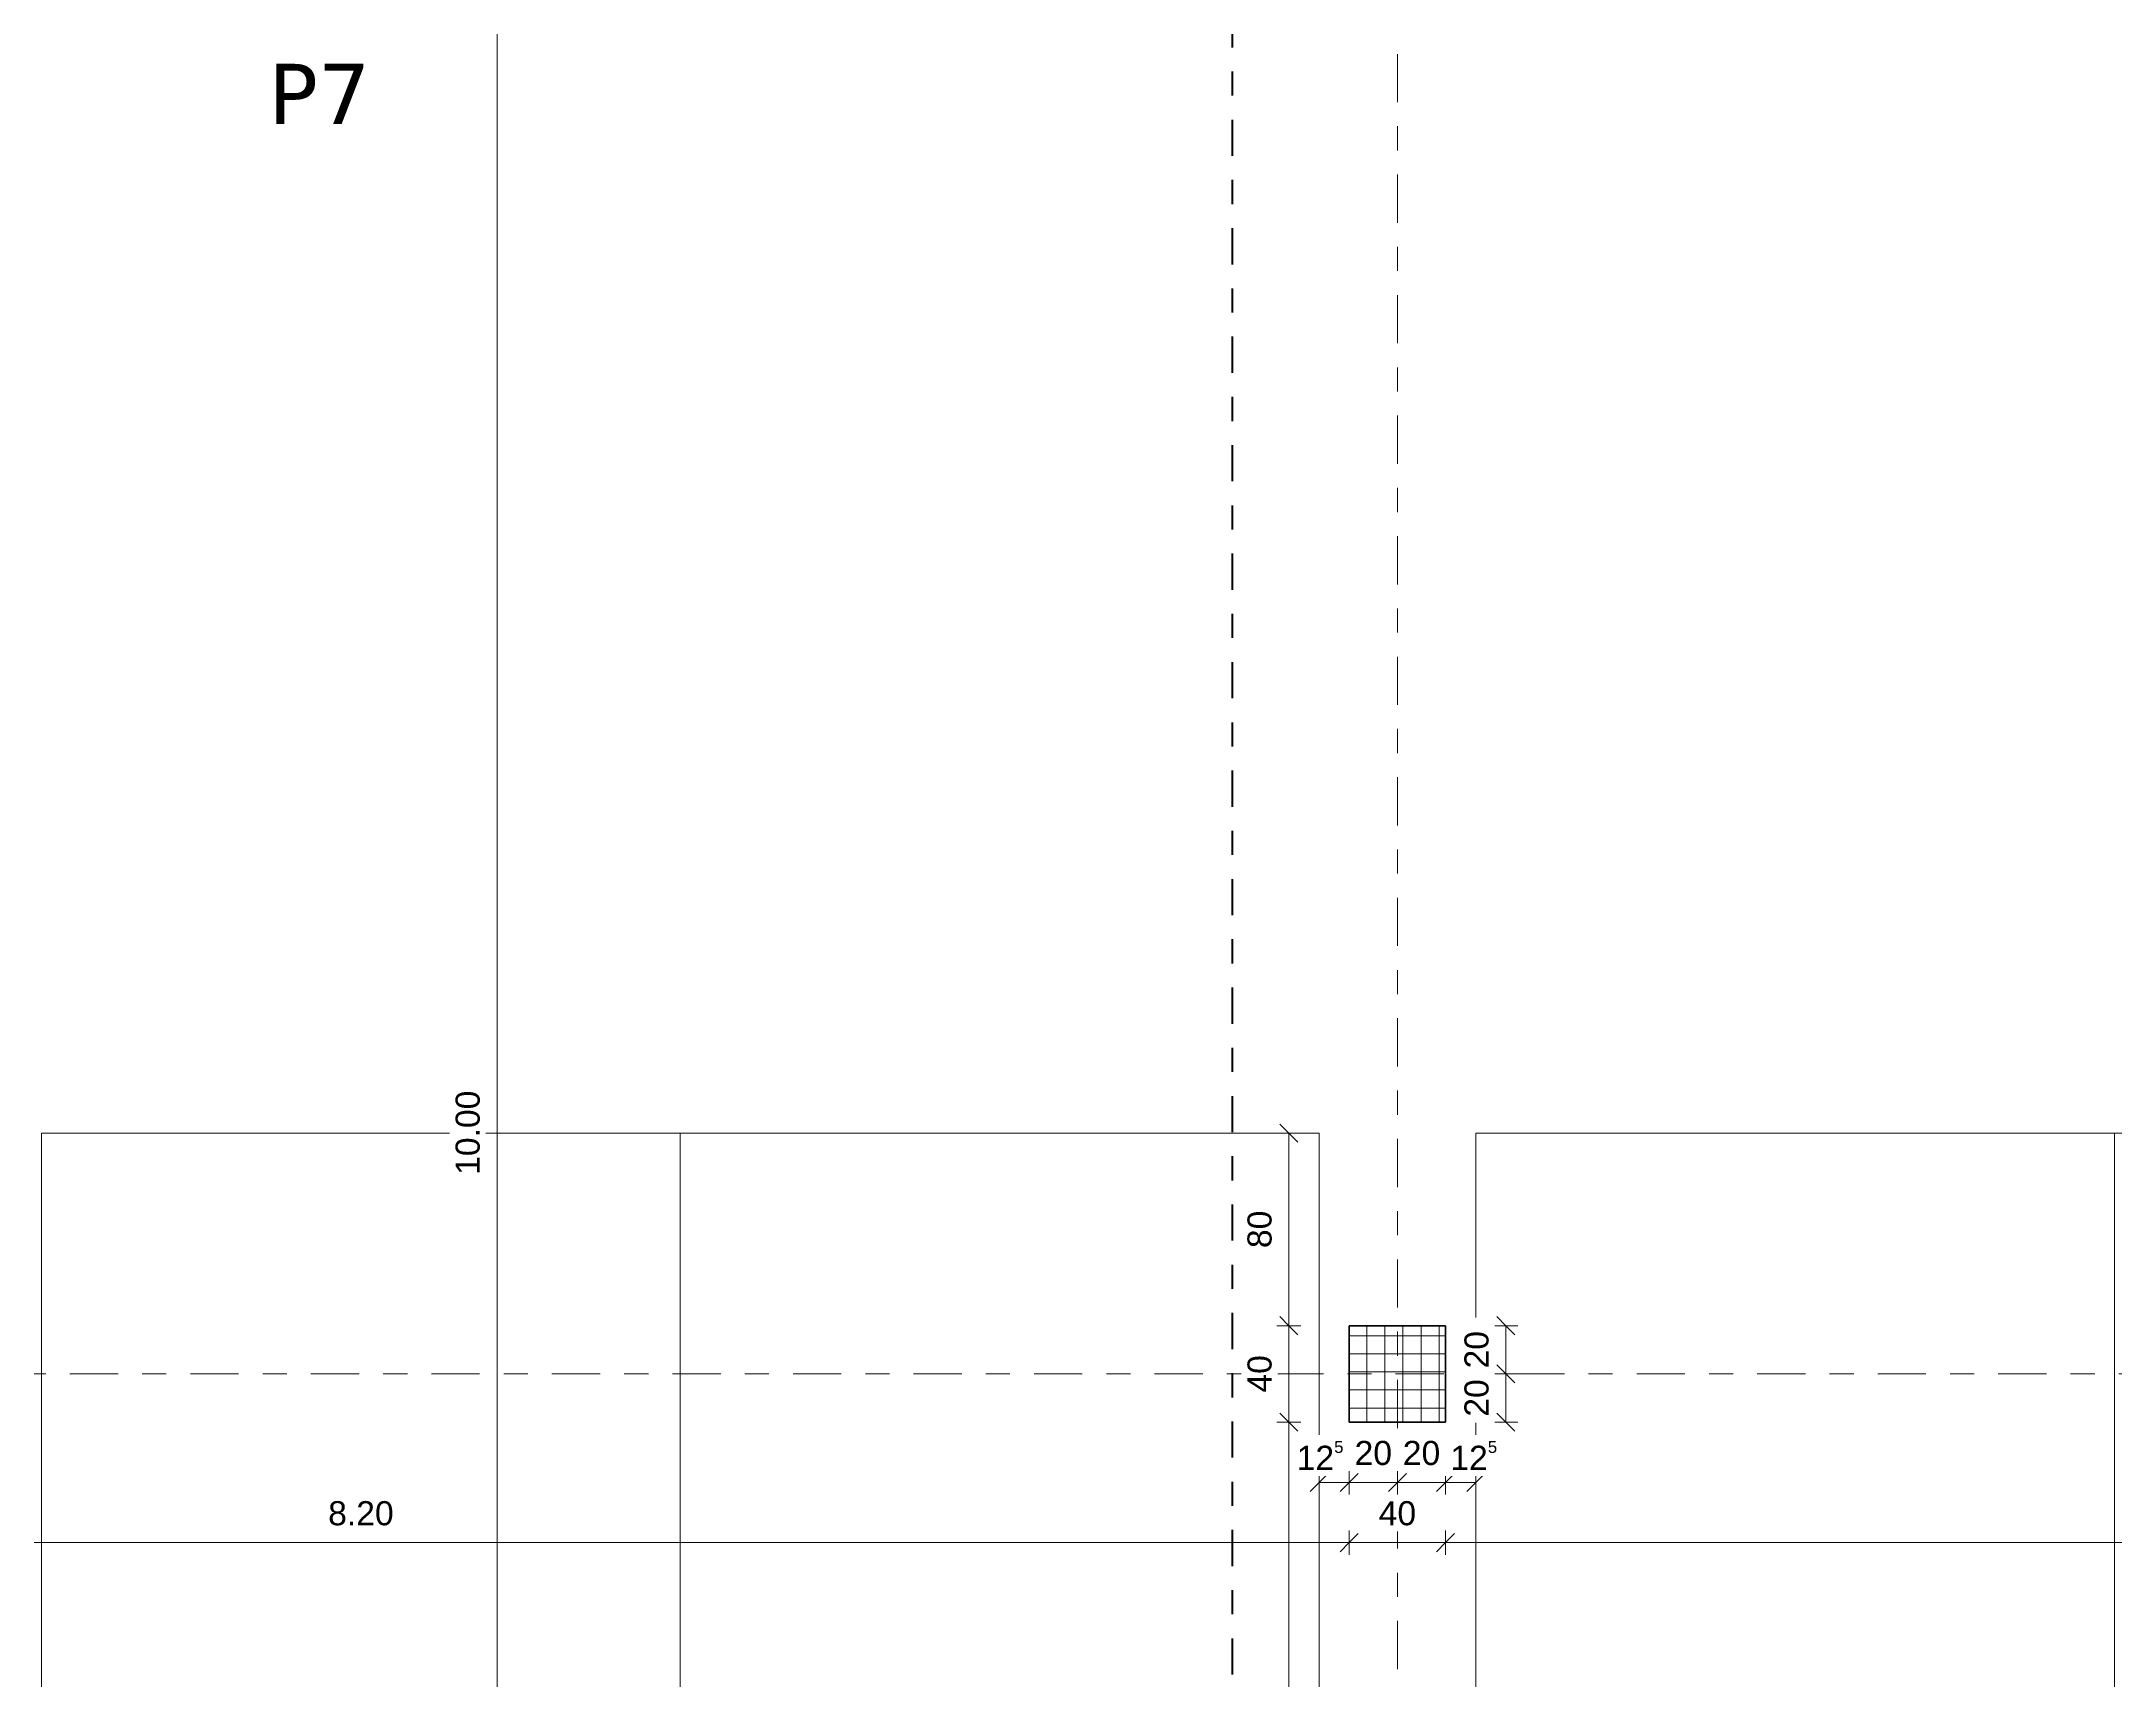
# Model space of a CAD drawing. Header units: metres. Extents: x -85.4 to -16.9, y -21.5 to 5.8.
# Drawn here: x -37.9 to -29.3, y -14.7 to -7.91 of the extents above; entities that cross this region are included whole.
import ezdxf

# ---------------------------------------------------------------- set-up
doc = ezdxf.new("R2010")
doc.units = ezdxf.units.M
doc.linetypes.add('_Rasterlinie_', pattern=[0.375, 0.2, -0.05, 0.075, -0.05])
doc.linetypes.add('Strichpunkt - Mittel', pattern=[0.35, 0.15, -0.1, 0, -0.1])
for name, color, linetype, lineweight in [('A-____-____-DIMS', 7, 'Continuous', 5), ('A-____-____-DIMS-50', 7, 'Continuous', 5), ('C-PRKG-____-OTLN', 7, 'Continuous', 9), ('S-COLS-____-MCUT', 7, 'Continuous', 35), ('S-COLS-____-OTLN', 7, 'Continuous', 9), ('S-GRID-____-OTLN', 7, 'Continuous', 5)]:
    doc.layers.add(name, color=color, linetype=linetype, lineweight=lineweight)
doc.layers.add('A-____-MATC-OTLN', color=7, linetype='Strichpunkt - Mittel', lineweight=40, true_color=0x0080ff)
doc.layers.add('S-GRID-____-IDEN', color=7, linetype='Continuous', lineweight=9, true_color=0x5555aa)
doc.styles.add('Arial_2', font='arial.ttf', dxfattribs={"height": 0.1})
doc.styles.add('Verdana_B', font='verdana.ttf', dxfattribs={"height": 0.25})
doc.dimstyles.new('SUB_Rohbau_fein', dxfattribs={"dimscale": 0.3048, "dimtxt": 0.102026, "dimasz": 0.246063, "dimexe": 0.164042, "dimexo": 0.0625, "dimgap": 0.123031, "dimtad": 1, "dimdec": 1, "dimlfac": 100, "dimrnd": 0.5, "dimdsep": 46, "dimtxsty": 'Arial_2', "dimblk1": 'OBLIQUE', "dimblk2": 'OBLIQUE', "dimsah": 1, "dimcen": 0.09, "dimazin": 0, "dimtfac": 1, "dimtdec": 4, "dimtix": 1, "dimtmove": 0, "dimatfit": 3, "dimfxl": 0.164042, "dimfxlon": 1, "dimtvp": 1, "dimtfill": 1, "dimtolj": 1, "dimtzin": 0, "dimarcsym": 2})
doc.dimstyles.new('SUB_Rohbau_fein_1', dxfattribs={"dimscale": 0.3048, "dimtxt": 0.102026, "dimasz": 0.246063, "dimexe": 0.164042, "dimexo": 0.0625, "dimgap": 0.123031, "dimtad": 1, "dimrnd": 0.005, "dimzin": 0, "dimdsep": 46, "dimtxsty": 'Arial_2', "dimblk1": 'OBLIQUE', "dimblk2": 'OBLIQUE', "dimsah": 1, "dimcen": 0.09, "dimazin": 0, "dimtfac": 1, "dimtdec": 4, "dimtix": 1, "dimtmove": 0, "dimatfit": 3, "dimfxl": 0.164042, "dimfxlon": 1, "dimtvp": 1, "dimtfill": 1, "dimtolj": 1, "dimtzin": 0, "dimarcsym": 2})
doc.dimstyles.new('SUB_Rohbau_fein_3', dxfattribs={"dimscale": 0.3048, "dimtxt": 0.102026, "dimasz": 0.246063, "dimexe": 0.164042, "dimexo": 0.0625, "dimgap": 0.123031, "dimtad": 1, "dimdec": 1, "dimlfac": 100, "dimrnd": 0.5, "dimdsep": 46, "dimtxsty": 'Arial_2', "dimblk1": 'OBLIQUE', "dimblk2": 'OBLIQUE', "dimsah": 1, "dimcen": 0.09, "dimazin": 0, "dimtfac": 1, "dimtdec": 4, "dimtix": 1, "dimtmove": 2, "dimatfit": 3, "dimfxl": 0.164042, "dimfxlon": 1, "dimtvp": 1, "dimtfill": 1, "dimtolj": 1, "dimtzin": 0, "dimarcsym": 2})

# ---------------------------------------------------------------- blocks, each defined once
blk = doc.blocks.new('PP_Parkplatz - 2650 x 5000-17586959--01_UG_OK_FFB_AF_lu')
at = {"layer": 'C-PRKG-____-OTLN', "color": 253, "true_color": 0x999999}
for p, q in [((-58.398, -12.4344), (-61.048, -12.4344)), ((-61.048, -12.4344), (-58.398, -12.4344)), ((-61.048, -12.4345), (-61.048, -12.4344)), ((-61.048, -17.4334), (-61.048, -12.4345)), ((-58.398, -12.4345), (-61.048, -12.4345)), ((-61.048, -12.4345), (-61.048, -17.4334)), ((-61.048, -17.4334), (-61.048, -12.4345)), ((-58.398, -12.4345), (-58.398, -12.4344)), ((-58.398, -17.4334), (-58.398, -12.4345)), ((-58.398, -17.4334), (-58.398, -12.4345)), ((-58.398, -12.4345), (-58.398, -17.4334)), ((-61.048, -17.4334), (-61.048, -17.4334)), ((-58.398, -17.4334), (-58.398, -17.4334))]:
    blk.add_line(p, q, dxfattribs=at)
blk = doc.blocks.new('DIMBLOCK45--01_UG_OK_FFB_AF_lu')
at = {"layer": 'A-____-____-DIMS-50'}
for p, q in [((-40.673, -14.1334), (-40.673, -14.0834)), ((-40.673, -14.1334), (-40.6355, -14.0959)), ((-32.473, -14.1334), (-32.473, -14.0834)), ((-32.473, -14.1334), (-32.4355, -14.0959)), ((-40.673, -14.1334), (-40.7105, -14.1709)), ((-40.673, -14.1334), (-32.473, -14.1334)), ((-40.673, -14.1334), (-40.673, -14.1834)), ((-32.473, -14.1334), (-32.5105, -14.1709)), ((-32.473, -14.1334), (-32.473, -14.1834))]:
    blk.add_line(p, q, dxfattribs=at)
at = {"layer": 'A-____-____-DIMS-50', "color": 0, "insert": (-36.7087, -13.9614), "char_height": 0.1, "width": 0.325653, "attachment_point": 1, "line_spacing_factor": 0.941778, "style": 'Arial_2', "bg_fill": 3, "box_fill_scale": 1.25, "bg_fill_color": 256, "bg_fill_true_color": 13158600, "bg_fill_transparency": 0}
blk.add_mtext('8.20', dxfattribs=at)
blk = doc.blocks.new('_Oblique')
at = {"color": 0, "linetype": 'ByBlock', "lineweight": -2}
blk.add_line((-0.5, -0.5), (0.5, 0.5), dxfattribs=at)
blk = doc.blocks.new('DIMBLOCK46--01_UG_OK_FFB_AF_lu')
at = {"layer": 'A-____-____-DIMS-50'}
for p, q in [((-32.473, -14.1334), (-32.473, -14.0834)), ((-32.473, -14.1334), (-32.4355, -14.0959)), ((-32.073, -14.1334), (-32.073, -14.0834)), ((-32.073, -14.1334), (-32.0355, -14.0959)), ((-32.473, -14.1334), (-32.5105, -14.1709)), ((-32.473, -14.1334), (-32.073, -14.1334)), ((-32.473, -14.1334), (-32.473, -14.1834)), ((-32.073, -14.1334), (-32.1105, -14.1709)), ((-32.073, -14.1334), (-32.073, -14.1834))]:
    blk.add_line(p, q, dxfattribs=at)
at = {"layer": 'A-____-____-DIMS-50', "color": 0, "insert": (-32.3506, -13.9614), "char_height": 0.1, "width": 0.186088, "attachment_point": 1, "line_spacing_factor": 0.941778, "style": 'Arial_2', "bg_fill": 3, "box_fill_scale": 1.25, "bg_fill_color": 256, "bg_fill_true_color": 13158600, "bg_fill_transparency": 0}
blk.add_mtext('40', dxfattribs=at)
blk = doc.blocks.new('DIMBLOCK47--01_UG_OK_FFB_AF_lu')
at = {"layer": 'A-____-____-DIMS-50'}
for p, q in [((-32.073, -14.1334), (-32.073, -14.0834)), ((-32.073, -14.1334), (-32.0355, -14.0959)), ((-23.873, -14.1334), (-23.873, -14.0834)), ((-23.873, -14.1334), (-23.8355, -14.0959)), ((-32.073, -14.1334), (-32.1105, -14.1709)), ((-32.073, -14.1334), (-23.873, -14.1334)), ((-32.073, -14.1334), (-32.073, -14.1834)), ((-23.873, -14.1334), (-23.9105, -14.1709)), ((-23.873, -14.1334), (-23.873, -14.1834))]:
    blk.add_line(p, q, dxfattribs=at)
at = {"layer": 'A-____-____-DIMS-50', "color": 0, "insert": (-28.1087, -13.9614), "char_height": 0.1, "width": 0.325653, "attachment_point": 1, "line_spacing_factor": 0.941778, "style": 'Arial_2', "bg_fill": 3, "box_fill_scale": 1.25, "bg_fill_color": 256, "bg_fill_true_color": 13158600, "bg_fill_transparency": 0}
blk.add_mtext('8.20', dxfattribs=at)
blk = doc.blocks.new('DIMBLOCK51--01_UG_OK_FFB_AF_lu')
at = {"layer": 'A-____-____-DIMS-50'}
for p, q in [((-32.723, -13.6334), (-32.773, -13.6334)), ((-32.723, -13.6334), (-32.7605, -13.5959)), ((-32.723, -17.4334), (-32.723, -13.6334)), ((-32.723, -13.6334), (-32.6855, -13.6709)), ((-32.723, -13.6334), (-32.673, -13.6334)), ((-32.723, -17.4334), (-32.773, -17.4334)), ((-32.723, -17.4334), (-32.7605, -17.3959)), ((-32.723, -17.4334), (-32.6855, -17.4709)), ((-32.723, -17.4334), (-32.673, -17.4334))]:
    blk.add_line(p, q, dxfattribs=at)
at = {"layer": 'A-____-____-DIMS-50', "color": 0, "insert": (-32.895, -15.6691), "char_height": 0.1, "width": 0.325653, "attachment_point": 1, "rotation": 90, "line_spacing_factor": 0.941778, "style": 'Arial_2', "bg_fill": 3, "box_fill_scale": 1.25, "bg_fill_color": 256, "bg_fill_true_color": 13158600, "bg_fill_transparency": 0}
blk.add_mtext('3.80', dxfattribs=at)
blk = doc.blocks.new('DIMBLOCK52--01_UG_OK_FFB_AF_lu')
at = {"layer": 'A-____-____-DIMS-50'}
for p, q in [((-32.723, -13.2334), (-32.773, -13.2334)), ((-32.723, -13.2334), (-32.7605, -13.1959)), ((-32.723, -13.6334), (-32.723, -13.2334)), ((-32.723, -13.2334), (-32.6855, -13.2709)), ((-32.723, -13.2334), (-32.673, -13.2334)), ((-32.723, -13.6334), (-32.773, -13.6334)), ((-32.723, -13.6334), (-32.7605, -13.5959)), ((-32.723, -13.6334), (-32.6855, -13.6709)), ((-32.723, -13.6334), (-32.673, -13.6334))]:
    blk.add_line(p, q, dxfattribs=at)
at = {"layer": 'A-____-____-DIMS-50', "color": 0, "insert": (-32.895, -13.511), "char_height": 0.1, "width": 0.186088, "attachment_point": 1, "rotation": 90, "line_spacing_factor": 0.941778, "style": 'Arial_2', "bg_fill": 3, "box_fill_scale": 1.25, "bg_fill_color": 256, "bg_fill_true_color": 13158600, "bg_fill_transparency": 0}
blk.add_mtext('40', dxfattribs=at)
blk = doc.blocks.new('DIMBLOCK53--01_UG_OK_FFB_AF_lu')
at = {"layer": 'A-____-____-DIMS-50'}
for p, q in [((-32.723, -12.4344), (-32.773, -12.4344)), ((-32.723, -12.4344), (-32.7605, -12.3969)), ((-32.723, -13.2334), (-32.723, -12.4344)), ((-32.723, -12.4344), (-32.6855, -12.4719)), ((-32.723, -12.4344), (-32.673, -12.4344)), ((-32.723, -13.2334), (-32.773, -13.2334)), ((-32.723, -13.2334), (-32.7605, -13.1959)), ((-32.723, -13.2334), (-32.6855, -13.2709)), ((-32.723, -13.2334), (-32.673, -13.2334))]:
    blk.add_line(p, q, dxfattribs=at)
at = {"layer": 'A-____-____-DIMS-50', "color": 0, "insert": (-32.895, -12.9115), "char_height": 0.1, "width": 0.186088, "attachment_point": 1, "rotation": 90, "line_spacing_factor": 0.941778, "style": 'Arial_2', "bg_fill": 3, "box_fill_scale": 1.25, "bg_fill_color": 256, "bg_fill_true_color": 13158600, "bg_fill_transparency": 0}
blk.add_mtext('80', dxfattribs=at)
blk = doc.blocks.new('DIMBLOCK150--01_UG_OK_FFB_AF_lu')
at = {"layer": 'A-____-____-DIMS-50'}
for p, q in [((-36.008, -7.4334), (-36.0455, -7.3959)), ((-36.008, -7.4334), (-36.058, -7.4334)), ((-36.008, -17.4334), (-36.008, -7.4334)), ((-36.008, -7.4334), (-35.9705, -7.4709)), ((-36.008, -7.4334), (-35.958, -7.4334)), ((-36.008, -17.4334), (-36.058, -17.4334)), ((-36.008, -17.4334), (-36.0455, -17.3959)), ((-36.008, -17.4334), (-35.9705, -17.4709)), ((-36.008, -17.4334), (-35.958, -17.4334))]:
    blk.add_line(p, q, dxfattribs=at)
at = {"layer": 'A-____-____-DIMS-50', "color": 0, "insert": (-36.18, -12.6079), "char_height": 0.1, "width": 0.418697, "attachment_point": 1, "rotation": 90, "line_spacing_factor": 0.941778, "style": 'Arial_2', "bg_fill": 3, "box_fill_scale": 1.25, "bg_fill_color": 256, "bg_fill_true_color": 13158600, "bg_fill_transparency": 0}
blk.add_mtext('10.00', dxfattribs=at)
blk = doc.blocks.new('DIMBLOCK287--01_UG_OK_FFB_AF_lu')
at = {"layer": 'A-____-____-DIMS-50'}
for p, q in [((-31.823, -13.2334), (-31.873, -13.2334)), ((-31.823, -13.2334), (-31.8605, -13.1959)), ((-31.823, -13.2334), (-31.823, -13.4334)), ((-31.823, -13.2334), (-31.7855, -13.2709)), ((-31.823, -13.2334), (-31.773, -13.2334)), ((-31.823, -13.4334), (-31.8605, -13.3959)), ((-31.823, -13.4334), (-31.873, -13.4334)), ((-31.823, -13.4334), (-31.7855, -13.4709)), ((-31.823, -13.4334), (-31.773, -13.4334))]:
    blk.add_line(p, q, dxfattribs=at)
at = {"layer": 'A-____-____-DIMS-50', "color": 0, "insert": (-31.995, -13.411), "char_height": 0.1, "width": 0.186088, "attachment_point": 1, "rotation": 90, "line_spacing_factor": 0.941778, "style": 'Arial_2', "bg_fill": 3, "box_fill_scale": 1.25, "bg_fill_color": 256, "bg_fill_true_color": 13158600, "bg_fill_transparency": 0}
blk.add_mtext('20', dxfattribs=at)
blk = doc.blocks.new('DIMBLOCK288--01_UG_OK_FFB_AF_lu')
at = {"layer": 'A-____-____-DIMS-50'}
for p, q in [((-31.823, -13.4334), (-31.8605, -13.3959)), ((-31.823, -13.4334), (-31.873, -13.4334)), ((-31.823, -13.4334), (-31.823, -13.6334)), ((-31.823, -13.4334), (-31.7855, -13.4709)), ((-31.823, -13.4334), (-31.773, -13.4334)), ((-31.823, -13.6334), (-31.873, -13.6334)), ((-31.823, -13.6334), (-31.8605, -13.5959)), ((-31.823, -13.6334), (-31.7855, -13.6709)), ((-31.823, -13.6334), (-31.773, -13.6334))]:
    blk.add_line(p, q, dxfattribs=at)
at = {"layer": 'A-____-____-DIMS-50', "color": 0, "insert": (-31.995, -13.611), "char_height": 0.1, "width": 0.186088, "attachment_point": 1, "rotation": 90, "line_spacing_factor": 0.941778, "style": 'Arial_2', "bg_fill": 3, "box_fill_scale": 1.25, "bg_fill_color": 256, "bg_fill_true_color": 13158600, "bg_fill_transparency": 0}
blk.add_mtext('20', dxfattribs=at)
blk = doc.blocks.new('DIMBLOCK311--01_UG_OK_FFB_AF_lu')
at = {"layer": 'A-____-____-DIMS-50'}
for p, q in [((-32.598, -13.8834), (-32.598, -13.8334)), ((-32.598, -13.8834), (-32.5605, -13.8459)), ((-32.473, -13.8834), (-32.473, -13.8334)), ((-32.473, -13.8834), (-32.4355, -13.8459)), ((-32.598, -13.8834), (-32.6355, -13.9209)), ((-32.598, -13.8834), (-32.473, -13.8834)), ((-32.598, -13.8834), (-32.598, -13.9334)), ((-32.473, -13.8834), (-32.5105, -13.9209)), ((-32.473, -13.8834), (-32.473, -13.9334))]:
    blk.add_line(p, q, dxfattribs=at)
at = {"layer": 'A-____-____-DIMS-50', "color": 0, "insert": (-32.6908, -13.7114), "char_height": 0.1, "width": 0.248525, "attachment_point": 1, "line_spacing_factor": 0.941778, "style": 'Arial_2', "bg_fill": 3, "box_fill_scale": 1.25, "bg_fill_color": 256, "bg_fill_true_color": 13158600, "bg_fill_transparency": 0}
blk.add_mtext('12\\A2\\H0.5x;\\S5^  ;\\H2x;', dxfattribs=at)
blk = doc.blocks.new('DIMBLOCK312--01_UG_OK_FFB_AF_lu')
at = {"layer": 'A-____-____-DIMS-50'}
for p, q in [((-32.473, -13.8834), (-32.473, -13.8334)), ((-32.473, -13.8834), (-32.4355, -13.8459)), ((-32.273, -13.8834), (-32.273, -13.8334)), ((-32.273, -13.8834), (-32.2355, -13.8459)), ((-32.473, -13.8834), (-32.5105, -13.9209)), ((-32.473, -13.8834), (-32.273, -13.8834)), ((-32.473, -13.8834), (-32.473, -13.9334)), ((-32.273, -13.8834), (-32.3105, -13.9209)), ((-32.273, -13.8834), (-32.273, -13.9334))]:
    blk.add_line(p, q, dxfattribs=at)
at = {"layer": 'A-____-____-DIMS-50', "color": 0, "insert": (-32.4506, -13.7114), "char_height": 0.1, "width": 0.186088, "attachment_point": 1, "line_spacing_factor": 0.941778, "style": 'Arial_2', "bg_fill": 3, "box_fill_scale": 1.25, "bg_fill_color": 256, "bg_fill_true_color": 13158600, "bg_fill_transparency": 0}
blk.add_mtext('20', dxfattribs=at)
blk = doc.blocks.new('DIMBLOCK313--01_UG_OK_FFB_AF_lu')
at = {"layer": 'A-____-____-DIMS-50'}
for p, q in [((-32.273, -13.8834), (-32.273, -13.8334)), ((-32.273, -13.8834), (-32.2355, -13.8459)), ((-32.073, -13.8834), (-32.073, -13.8334)), ((-32.073, -13.8834), (-32.0355, -13.8459)), ((-32.273, -13.8834), (-32.3105, -13.9209)), ((-32.273, -13.8834), (-32.073, -13.8834)), ((-32.273, -13.8834), (-32.273, -13.9334)), ((-32.073, -13.8834), (-32.1105, -13.9209)), ((-32.073, -13.8834), (-32.073, -13.9334))]:
    blk.add_line(p, q, dxfattribs=at)
at = {"layer": 'A-____-____-DIMS-50', "color": 0, "insert": (-32.2506, -13.7114), "char_height": 0.1, "width": 0.186088, "attachment_point": 1, "line_spacing_factor": 0.941778, "style": 'Arial_2', "bg_fill": 3, "box_fill_scale": 1.25, "bg_fill_color": 256, "bg_fill_true_color": 13158600, "bg_fill_transparency": 0}
blk.add_mtext('20', dxfattribs=at)
blk = doc.blocks.new('DIMBLOCK314--01_UG_OK_FFB_AF_lu')
at = {"layer": 'A-____-____-DIMS-50'}
for p, q in [((-32.073, -13.8834), (-32.073, -13.8334)), ((-32.073, -13.8834), (-32.0355, -13.8459)), ((-31.948, -13.8834), (-31.948, -13.8334)), ((-31.948, -13.8834), (-31.9105, -13.8459)), ((-32.073, -13.8834), (-32.1105, -13.9209)), ((-32.073, -13.8834), (-31.948, -13.8834)), ((-32.073, -13.8834), (-32.073, -13.9334)), ((-31.948, -13.8834), (-31.9855, -13.9209)), ((-31.948, -13.8834), (-31.948, -13.9334))]:
    blk.add_line(p, q, dxfattribs=at)
at = {"layer": 'A-____-____-DIMS-50', "color": 0, "insert": (-32.0534, -13.7114), "char_height": 0.1, "width": 0.248525, "attachment_point": 1, "line_spacing_factor": 0.941778, "style": 'Arial_2', "bg_fill": 3, "box_fill_scale": 1.25, "bg_fill_color": 256, "bg_fill_true_color": 13158600, "bg_fill_transparency": 0}
blk.add_mtext('12\\A2\\H0.5x;\\S5^  ;\\H2x;', dxfattribs=at)

msp = doc.modelspace()

# ---------------------------------------------------------------- hatches: boundary and pattern name
at = {"layer": 'S-COLS-____-OTLN'}
h = msp.add_hatch(dxfattribs=at)
h.set_pattern_fill('FP_2', color=256, style=0, pattern_type=2)
h.set_pattern_definition([(0, (0, 0), (0, 0.075), []), (90, (0, 0), (-0.075, 5e-18), [])])
h.paths.add_polyline_path([(-32.473, -13.6334), (-32.073, -13.6334), (-32.073, -13.2334), (-32.473, -13.2334)])

# ---------------------------------------------------------------- linework, layer by layer
at = {"layer": 'S-COLS-____-MCUT'}
for p, q in [((-32.073, -13.2334), (-32.473, -13.2334)), ((-32.473, -13.2334), (-32.473, -13.6334)), ((-32.073, -13.6334), (-32.073, -13.2334)), ((-32.473, -13.6334), (-32.073, -13.6334))]:
    msp.add_line(p, q, dxfattribs=at)
at = {"layer": 'S-GRID-____-OTLN', "color": 8, "linetype": '_Rasterlinie_', "true_color": 0x808080}
for p, q in [((-32.273, -20.6582), (-32.273, -5.8036)), ((-80.7802, -13.4334), (-17.3994, -13.4334))]:
    msp.add_line(p, q, dxfattribs=at)

# ---------------------------------------------------------------- block references
at = {"layer": 'C-PRKG-____-OTLN', "color": 253, "true_color": 0x999999}
for p in [(23.15, 0), (25.8, 0), (29.1, 0), (31.75, 0)]:
    msp.add_blockref('PP_Parkplatz - 2650 x 5000-17586959--01_UG_OK_FFB_AF_lu', p, dxfattribs=at)

# ---------------------------------------------------------------- texts
at = {"layer": 'S-GRID-____-IDEN', "color": 8, "lineweight": 5, "true_color": 0x808080, "insert": (-36.9578, -7.9989), "char_height": 0.25, "width": 0.601266, "attachment_point": 1, "style": 'Verdana_B'}
msp.add_mtext('P7', dxfattribs=at)

# ---------------------------------------------------------------- next in the draw order: dimensions: what is measured, and where the dimension line sits
at = {"layer": 'A-____-____-DIMS'}
dim = msp.add_linear_dim(base=(-31.823, -13.4334), p1=(-31.873, -13.2334), p2=(-31.773, -13.4334), angle=90, dimstyle='SUB_Rohbau_fein', override={"dimpost": '<>', "dimfxl": 0.223607}, dxfattribs=at)
dim.commit()
dim.dimension.update_dxf_attribs({"geometry": 'DIMBLOCK287--01_UG_OK_FFB_AF_lu', "text_midpoint": (-31.9116, -13.3334)})
dim = msp.add_linear_dim(base=(-32.473, -14.1334), p1=(-40.673, -14.0834), p2=(-32.473, -14.0834), dimstyle='SUB_Rohbau_fein_1', override={"dimpost": '<>', "dimfxl": 8.2}, dxfattribs=at)
dim.commit()
dim.dimension.update_dxf_attribs({"geometry": 'DIMBLOCK45--01_UG_OK_FFB_AF_lu', "text_midpoint": (-36.573, -14.0449)})

# ---------------------------------------------------------------- next in the draw order: dimensions: what is measured, and where the dimension line sits
for base, p1, p2, dimstyle, override, picture, middle in [((-36.008, -7.4334), (-36.058, -17.4334), (-36.058, -7.4334), 'SUB_Rohbau_fein_1', {"dimpost": '<>', "dimfxl": 9.999977}, 'DIMBLOCK150--01_UG_OK_FFB_AF_lu', (-36.0966, -12.4334)), ((-31.823, -13.6334), (-31.773, -13.4334), (-31.873, -13.6334), 'SUB_Rohbau_fein', {"dimpost": '<>', "dimfxl": 0.223607}, 'DIMBLOCK288--01_UG_OK_FFB_AF_lu', (-31.9116, -13.5334)), ((-32.723, -13.6334), (-32.773, -17.4334), (-32.673, -13.6334), 'SUB_Rohbau_fein_1', {"dimpost": '<>', "dimfxl": 3.801316}, 'DIMBLOCK51--01_UG_OK_FFB_AF_lu', (-32.8116, -15.5334))]:
    dim = msp.add_linear_dim(base=base, p1=p1, p2=p2, angle=90, dimstyle=dimstyle, override=override, dxfattribs=at)
    dim.commit()
    dim.dimension.update_dxf_attribs({"geometry": picture, "text_midpoint": middle})
dim = msp.add_linear_dim(base=(-32.073, -14.1334), p1=(-32.473, -14.0834), p2=(-32.073, -14.0834), dimstyle='SUB_Rohbau_fein', override={"dimpost": '<>', "dimfxl": 0.4}, dxfattribs=at)
dim.commit()
dim.dimension.update_dxf_attribs({"geometry": 'DIMBLOCK46--01_UG_OK_FFB_AF_lu', "text_midpoint": (-32.273, -14.0449)})

# ---------------------------------------------------------------- next in the draw order: dimensions: what is measured, and where the dimension line sits
dim = msp.add_linear_dim(base=(-32.723, -13.2334), p1=(-32.673, -13.6334), p2=(-32.673, -13.2334), angle=90, dimstyle='SUB_Rohbau_fein', override={"dimpost": '<>', "dimfxl": 0.4}, dxfattribs=at)
dim.commit()
dim.dimension.update_dxf_attribs({"geometry": 'DIMBLOCK52--01_UG_OK_FFB_AF_lu', "text_midpoint": (-32.8116, -13.4334)})
dim = msp.add_linear_dim(base=(-23.873, -14.1334), p1=(-32.073, -14.0834), p2=(-23.873, -14.0834), dimstyle='SUB_Rohbau_fein_1', override={"dimpost": '<>', "dimfxl": 8.2}, dxfattribs=at)
dim.commit()
dim.dimension.update_dxf_attribs({"geometry": 'DIMBLOCK47--01_UG_OK_FFB_AF_lu', "text_midpoint": (-27.973, -14.0449)})

# ---------------------------------------------------------------- next in the draw order: dimensions: what is measured, and where the dimension line sits
dim = msp.add_linear_dim(base=(-32.723, -12.4344), p1=(-32.673, -13.2334), p2=(-32.773, -12.4344), angle=90, dimstyle='SUB_Rohbau_fein', override={"dimpost": '<>', "dimfxl": 0.805229}, dxfattribs=at)
dim.commit()
dim.dimension.update_dxf_attribs({"geometry": 'DIMBLOCK53--01_UG_OK_FFB_AF_lu', "text_midpoint": (-32.8116, -12.8339)})
dim = msp.add_linear_dim(base=(-32.473, -13.8834), p1=(-32.598, -13.8334), p2=(-32.473, -13.8334), text='\\A1;12\\Q;{\\A1;{\\H0.5x;\\S5^ ;}}', dimstyle='SUB_Rohbau_fein_3', override={"dimpost": '<>', "dimfxl": 0.125}, dxfattribs=at)
dim.commit()
dim.dimension.update_dxf_attribs({"geometry": 'DIMBLOCK311--01_UG_OK_FFB_AF_lu', "text_midpoint": (-32.5666, -13.7781), "dimtype": 160})

# ---------------------------------------------------------------- next in the draw order: linework, layer by layer
at = {"layer": 'A-____-MATC-OTLN'}
msp.add_line((-32.958, 4.8193), (-32.958, -21.4982), dxfattribs=at)

# ---------------------------------------------------------------- next in the draw order: dimensions: what is measured, and where the dimension line sits
at = {"layer": 'A-____-____-DIMS'}
dim = msp.add_linear_dim(base=(-32.273, -13.8834), p1=(-32.473, -13.8334), p2=(-32.273, -13.8334), dimstyle='SUB_Rohbau_fein', override={"dimpost": '<>', "dimfxl": 0.2}, dxfattribs=at)
dim.commit()
dim.dimension.update_dxf_attribs({"geometry": 'DIMBLOCK312--01_UG_OK_FFB_AF_lu', "text_midpoint": (-32.373, -13.7949)})

# ---------------------------------------------------------------- next in the draw order: dimensions: what is measured, and where the dimension line sits
dim = msp.add_linear_dim(base=(-32.073, -13.8834), p1=(-32.273, -13.8334), p2=(-32.073, -13.8334), dimstyle='SUB_Rohbau_fein', override={"dimpost": '<>', "dimfxl": 0.2}, dxfattribs=at)
dim.commit()
dim.dimension.update_dxf_attribs({"geometry": 'DIMBLOCK313--01_UG_OK_FFB_AF_lu', "text_midpoint": (-32.173, -13.7949)})

# ---------------------------------------------------------------- next in the draw order: dimensions: what is measured, and where the dimension line sits
dim = msp.add_linear_dim(base=(-31.948, -13.8834), p1=(-32.073, -13.8334), p2=(-31.948, -13.8334), text='\\A1;12\\Q;{\\A1;{\\H0.5x;\\S5^ ;}}', dimstyle='SUB_Rohbau_fein_3', override={"dimpost": '<>', "dimfxl": 0.125}, dxfattribs=at)
dim.commit()
dim.dimension.update_dxf_attribs({"geometry": 'DIMBLOCK314--01_UG_OK_FFB_AF_lu', "text_midpoint": (-31.9291, -13.7781), "dimtype": 160})

doc.saveas('drawing.dxf')
